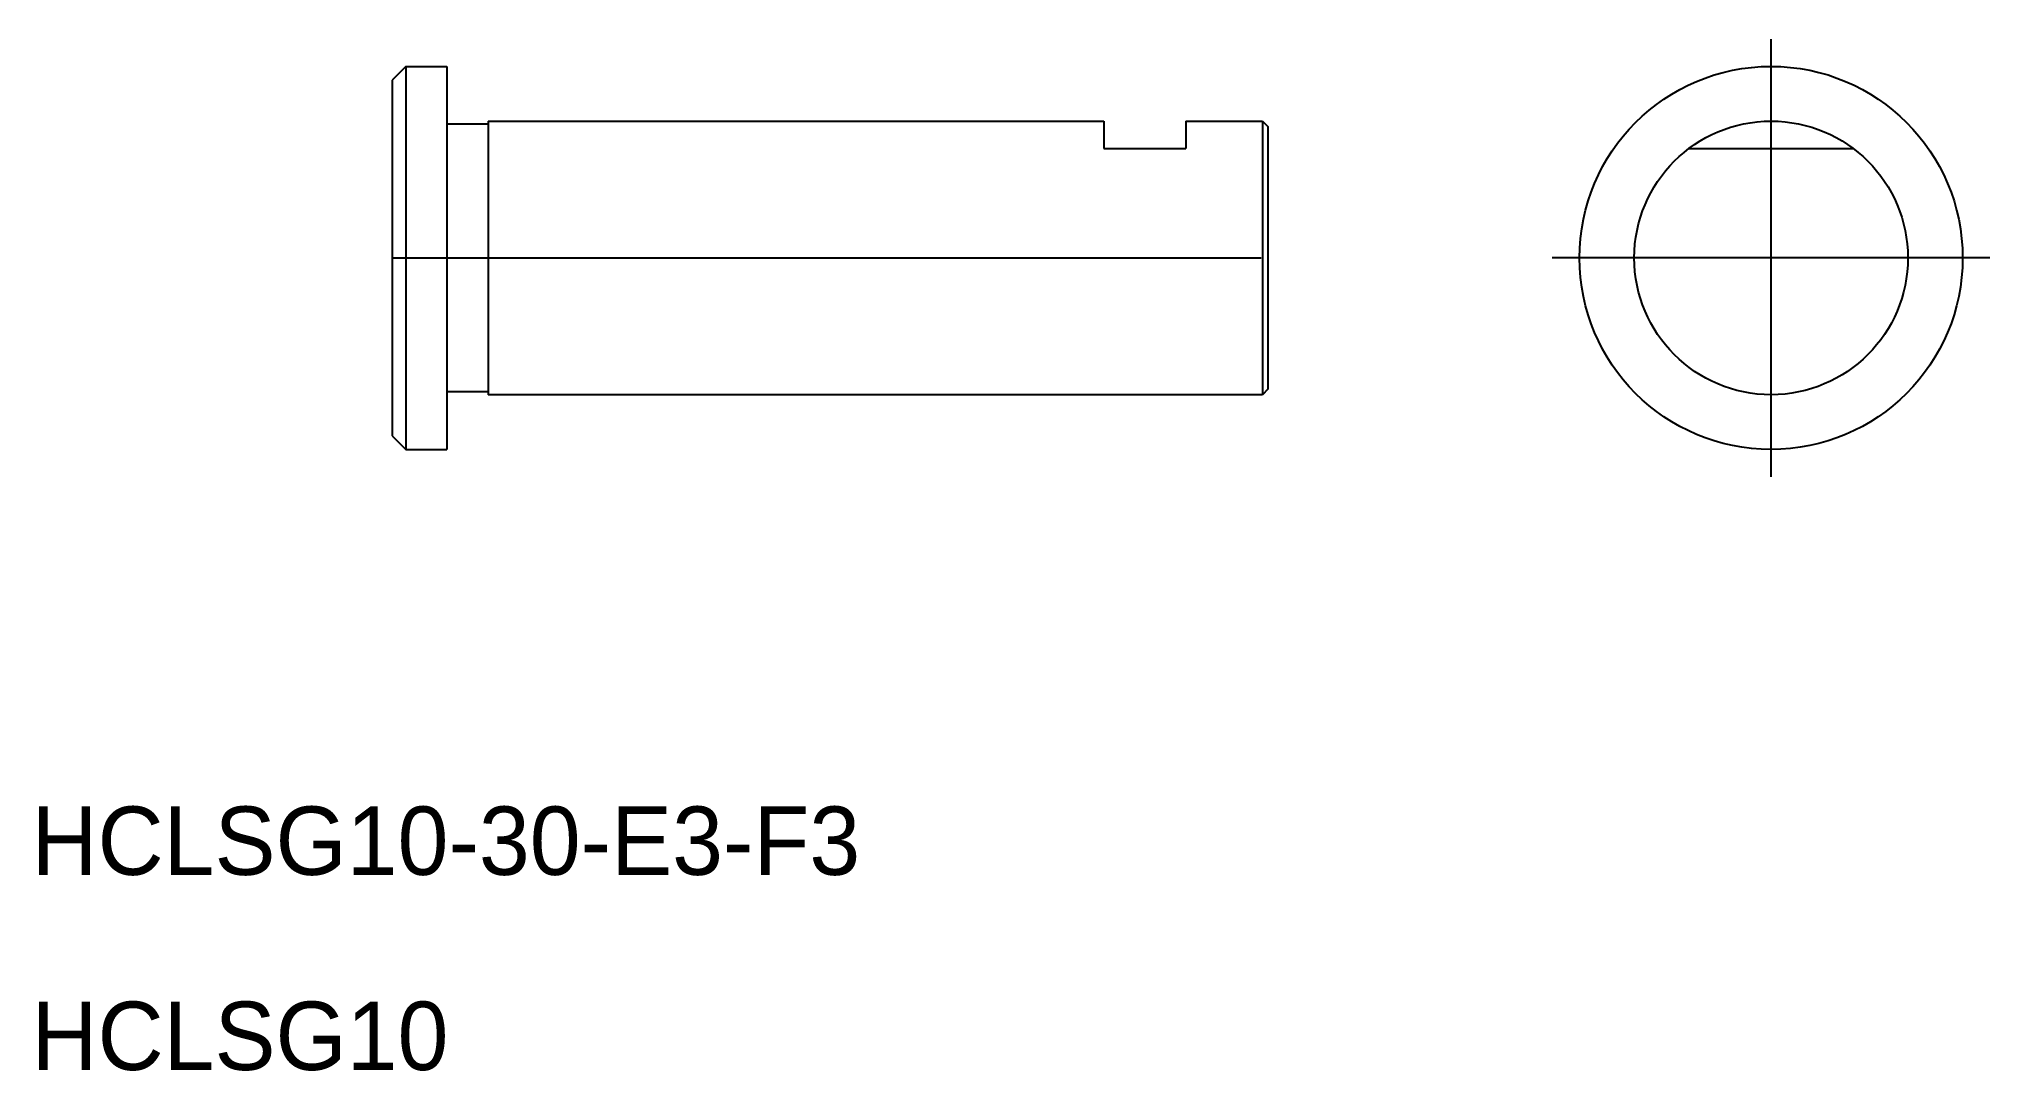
# Model space of a CAD drawing. Extents: x 673.6 to 744.8, y 668.2 to 705.9.
import ezdxf

# ---------------------------------------------------------------- set-up
doc = ezdxf.new("R2010")
doc.units = 0
doc.linetypes.add('CENTER', pattern=[50.8, 31.75, -6.35, 6.35, -6.35])
doc.linetypes.add('DASHED', pattern=[19.05, 12.7, -6.35])
doc.layers.get('0').update_dxf_attribs({"linetype": 'CONTINUOUS'})
doc.layers.add('CENTER', color=1, linetype='CENTER')

msp = doc.modelspace()

# ---------------------------------------------------------------- linework, layer by layer
at = {"color": 7, "linetype": 'CONTINUOUS'}
for p, q in [((686.96, 704.918), (686.46, 704.418)), ((686.46, 704.418), (686.46, 691.418)), ((686.96, 704.918), (688.46, 704.918)), ((686.96, 704.918), (686.96, 690.918)), ((688.46, 704.918), (688.46, 690.918)), ((688.46, 702.818), (689.96, 702.818)), ((689.96, 702.918), (712.46, 702.918)), ((689.96, 702.918), (689.96, 692.918)), ((712.46, 702.918), (712.46, 701.918)), ((715.46, 702.918), (715.46, 701.918)), ((715.46, 702.918), (718.26, 702.918)), ((718.26, 702.918), (718.46, 702.718)), ((718.26, 702.918), (718.26, 692.918)), ((718.46, 702.718), (718.46, 693.118)), ((712.46, 701.918), (715.46, 701.918)), ((689.96, 693.018), (688.46, 693.018)), ((718.46, 693.118), (718.26, 692.918)), ((718.26, 692.918), (689.96, 692.918)), ((686.46, 691.418), (686.96, 690.918)), ((686.96, 690.918), (688.46, 690.918))]:
    msp.add_line(p, q, dxfattribs=at)
at = {"color": 3, "linetype": 'DASHED'}
msp.add_line((733.847, 701.918), (739.847, 701.918), dxfattribs=at)
at = {"color": 7, "linetype": 'CONTINUOUS'}
for radius in [7, 5]:
    msp.add_circle((736.847, 697.918), radius, dxfattribs=at)
at = {"layer": 'CENTER', "color": 1, "linetype": 'CENTER'}
for p, q in [((736.847, 689.918), (736.847, 705.918)), ((686.46, 697.918), (723.46, 697.918)), ((744.847, 697.918), (728.847, 697.918))]:
    msp.add_line(p, q, dxfattribs=at)

# ---------------------------------------------------------------- texts
at = {"color": 7, "linetype": 'CONTINUOUS'}
for s, p in [('HCLSG10-30-E3-F3', (673.277, 675.37)), ('HCLSG10', (673.277, 668.239))]:
    msp.add_text(s, height=2.5, dxfattribs=at).set_placement(p)

doc.saveas('drawing.dxf')
